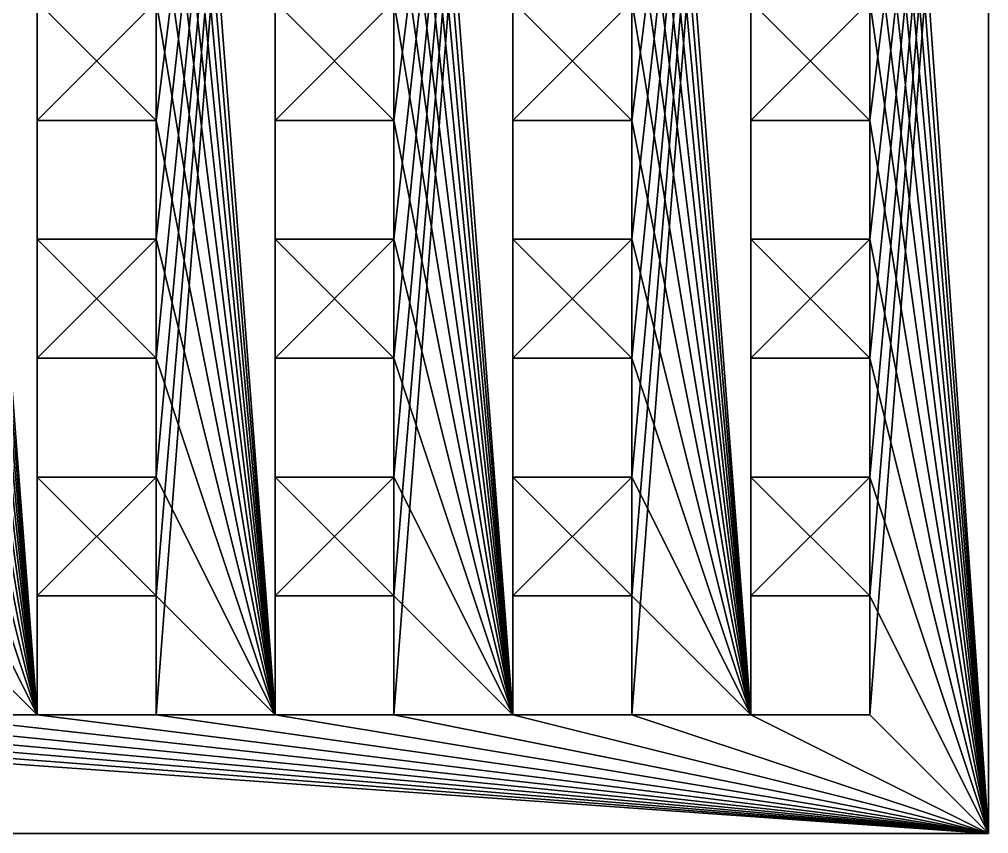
# Model space of a CAD drawing. Extents: x 0.3 to 11.6, y 0.3 to 3.6.
# Drawn here: x 10.001 to 11.631, y 0.621 to 1.991 of the extents above; entities that cross this region are included whole.
import ezdxf

# ---------------------------------------------------------------- set-up
doc = ezdxf.new("R2010")
doc.units = 0
doc.header["$MEASUREMENT"] = 0
doc.layers.get('0').update_dxf_attribs({"color": 13, "linetype": 'CONTINUOUS'})

# ---------------------------------------------------------------- blocks, each defined once
blk = doc.blocks.new('AFAFAW')
at = {"color": 19}
for p, q in [((3, 0, 0.05), (3, 3, 0.05)), ((3, 0), (3, 2.8)), ((1.4, 1.2), (1.6, 1.2)), ((1.4, 1.2, 0.05), (1.6, 1.2, 0.05)), ((1.4, 1.2), (1.4, 1.2, 0.05)), ((1.4, 1.2), (1.4, 1)), ((1.4, 1.2, 0.05), (1.4, 1, 0.05)), ((1.6, 1.2), (1.6, 1.2, 0.05)), ((1.6, 1.2), (1.6, 1)), ((1.6, 1.2, 0.05), (1.6, 1, 0.05)), ((1.8, 1.2), (1.8, 1.2, 0.05)), ((1.8, 1.2), (2, 1.2)), ((1.8, 1.2, 0.05), (2, 1.2, 0.05)), ((1.8, 1.2), (1.8, 1)), ((1.8, 1.2, 0.05), (1.8, 1, 0.05)), ((2, 1.2), (2, 1.2, 0.05)), ((2, 1.2), (2, 1)), ((2, 1.2, 0.05), (2, 1, 0.05)), ((2.2, 1.2), (2.4, 1.2)), ((2.2, 1.2, 0.05), (2.4, 1.2, 0.05)), ((2.2, 1.2), (2.2, 1.2, 0.05)), ((2.2, 1.2), (2.2, 1)), ((2.2, 1.2, 0.05), (2.2, 1, 0.05)), ((2.4, 1.2), (2.4, 1.2, 0.05)), ((2.4, 1.2), (2.4, 1)), ((2.4, 1.2, 0.05), (2.4, 1, 0.05)), ((2.6, 1.2), (2.6, 1)), ((2.6, 1.2), (2.6, 1.2, 0.05)), ((2.6, 1.2, 0.05), (2.6, 1, 0.05)), ((2.6, 1.2), (2.8, 1.2)), ((2.6, 1.2, 0.05), (2.8, 1.2, 0.05)), ((2.8, 1.2), (2.8, 1)), ((2.8, 1.2, 0.05), (2.8, 1, 0.05)), ((2.8, 1.2), (2.8, 1.2, 0.05)), ((1.4, 1), (1.6, 1)), ((1.4, 1), (1.4, 1, 0.05)), ((1.4, 1, 0.05), (1.6, 1, 0.05)), ((1.6, 1), (1.6, 1, 0.05)), ((1.8, 1), (1.8, 1, 0.05)), ((1.8, 1), (2, 1)), ((1.8, 1, 0.05), (2, 1, 0.05)), ((2, 1), (2, 1, 0.05)), ((2.2, 1), (2.4, 1)), ((2.2, 1), (2.2, 1, 0.05)), ((2.2, 1, 0.05), (2.4, 1, 0.05)), ((2.4, 1), (2.4, 1, 0.05)), ((2.6, 1), (2.8, 1)), ((2.6, 1), (2.6, 1, 0.05)), ((2.6, 1, 0.05), (2.8, 1, 0.05)), ((2.8, 1), (2.8, 1, 0.05)), ((1.4, 0.8), (1.6, 0.8)), ((1.4, 0.8, 0.05), (1.6, 0.8, 0.05)), ((1.4, 0.8), (1.4, 0.8, 0.05)), ((1.4, 0.8), (1.4, 0.6)), ((1.4, 0.8, 0.05), (1.4, 0.6, 0.05)), ((1.6, 0.8), (1.6, 0.6)), ((1.6, 0.8, 0.05), (1.6, 0.6, 0.05)), ((1.6, 0.8), (1.6, 0.8, 0.05)), ((1.8, 0.8), (1.8, 0.8, 0.05)), ((1.8, 0.8), (2, 0.8)), ((1.8, 0.8, 0.05), (2, 0.8, 0.05)), ((1.8, 0.8), (1.8, 0.6)), ((1.8, 0.8, 0.05), (1.8, 0.6, 0.05)), ((2, 0.8), (2, 0.8, 0.05)), ((2, 0.8), (2, 0.6)), ((2, 0.8, 0.05), (2, 0.6, 0.05)), ((2.2, 0.8), (2.2, 0.8, 0.05)), ((2.2, 0.8), (2.4, 0.8)), ((2.2, 0.8, 0.05), (2.4, 0.8, 0.05)), ((2.2, 0.8), (2.2, 0.6)), ((2.2, 0.8, 0.05), (2.2, 0.6, 0.05)), ((2.4, 0.8), (2.4, 0.8, 0.05)), ((2.4, 0.8), (2.4, 0.6)), ((2.4, 0.8, 0.05), (2.4, 0.6, 0.05)), ((2.6, 0.8), (2.6, 0.8, 0.05)), ((2.6, 0.8), (2.6, 0.6)), ((2.6, 0.8, 0.05), (2.6, 0.6, 0.05)), ((2.6, 0.8), (2.8, 0.8)), ((2.6, 0.8, 0.05), (2.8, 0.8, 0.05)), ((2.8, 0.8), (2.8, 0.8, 0.05)), ((2.8, 0.8), (2.8, 0.6)), ((2.8, 0.8, 0.05), (2.8, 0.6, 0.05)), ((1.4, 0.6), (1.6, 0.6)), ((1.4, 0.6), (1.4, 0.6, 0.05)), ((1.4, 0.6, 0.05), (1.6, 0.6, 0.05)), ((1.6, 0.6), (1.6, 0.6, 0.05)), ((1.8, 0.6), (1.8, 0.6, 0.05)), ((1.8, 0.6), (2, 0.6)), ((1.8, 0.6, 0.05), (2, 0.6, 0.05)), ((2, 0.6), (2, 0.6, 0.05)), ((2.2, 0.6), (2.2, 0.6, 0.05)), ((2.2, 0.6), (2.4, 0.6)), ((2.2, 0.6, 0.05), (2.4, 0.6, 0.05)), ((2.4, 0.6), (2.4, 0.6, 0.05)), ((2.6, 0.6), (2.6, 0.6, 0.05)), ((2.6, 0.6), (2.8, 0.6)), ((2.6, 0.6, 0.05), (2.8, 0.6, 0.05)), ((2.8, 0.6), (2.8, 0.6, 0.05)), ((1.4, 0.4), (1.6, 0.4)), ((1.4, 0.4, 0.05), (1.6, 0.4, 0.05)), ((1.4, 0.4), (1.4, 0.4, 0.05)), ((1.4, 0.4), (1.4, 0.2)), ((1.4, 0.4, 0.05), (1.4, 0.2, 0.05)), ((1.6, 0.4), (1.6, 0.2)), ((1.6, 0.4, 0.05), (1.6, 0.2, 0.05)), ((1.6, 0.4), (1.6, 0.4, 0.05)), ((1.8, 0.4), (2, 0.4)), ((1.8, 0.4, 0.05), (2, 0.4, 0.05)), ((1.8, 0.4), (1.8, 0.4, 0.05)), ((1.8, 0.4), (1.8, 0.2)), ((1.8, 0.4, 0.05), (1.8, 0.2, 0.05)), ((2, 0.4), (2, 0.4, 0.05)), ((2, 0.4), (2, 0.2)), ((2, 0.4, 0.05), (2, 0.2, 0.05)), ((2.2, 0.4), (2.2, 0.2)), ((2.2, 0.4), (2.2, 0.4, 0.05)), ((2.2, 0.4, 0.05), (2.2, 0.2, 0.05)), ((2.2, 0.4), (2.4, 0.4)), ((2.2, 0.4, 0.05), (2.4, 0.4, 0.05)), ((2.4, 0.4), (2.4, 0.4, 0.05)), ((2.4, 0.4), (2.4, 0.2)), ((2.4, 0.4, 0.05), (2.4, 0.2, 0.05)), ((2.6, 0.4), (2.8, 0.4)), ((2.6, 0.4, 0.05), (2.8, 0.4, 0.05)), ((2.6, 0.4), (2.6, 0.4, 0.05)), ((2.6, 0.4), (2.6, 0.2)), ((2.6, 0.4, 0.05), (2.6, 0.2, 0.05)), ((2.8, 0.4), (2.8, 0.2)), ((2.8, 0.4, 0.05), (2.8, 0.2, 0.05)), ((2.8, 0.4), (2.8, 0.4, 0.05)), ((1.4, 0.2), (1.6, 0.2)), ((1.4, 0.2), (1.4, 0.2, 0.05)), ((1.4, 0.2, 0.05), (1.6, 0.2, 0.05)), ((1.6, 0.2), (1.6, 0.2, 0.05)), ((1.8, 0.2), (1.8, 0.2, 0.05)), ((1.8, 0.2), (2, 0.2)), ((1.8, 0.2, 0.05), (2, 0.2, 0.05)), ((2, 0.2), (2, 0.2, 0.05)), ((2.2, 0.2), (2.2, 0.2, 0.05)), ((2.2, 0.2), (2.4, 0.2)), ((2.2, 0.2, 0.05), (2.4, 0.2, 0.05)), ((2.4, 0.2), (2.4, 0.2, 0.05)), ((2.6, 0.2), (2.8, 0.2)), ((2.6, 0.2), (2.6, 0.2, 0.05)), ((2.6, 0.2, 0.05), (2.8, 0.2, 0.05)), ((2.8, 0.2), (2.8, 0.2, 0.05)), ((0, 0, 0.05), (3, 0, 0.05)), ((3, 0), (0, 0)), ((3, 0), (3, 0, 0.05))]:
    blk.add_line(p, q, dxfattribs=at)
mesh = blk.add_polyface(dxfattribs=at)
corners = [(1.2, 2.2, 0.05), (1.4, 0.2, 0.05), (1.2, 2.4, 0.05), (1.2, 2.6, 0.05), (1.2, 2.8, 0.05), (0, 3, 0.05), (0.2, 2.8, 0.05), (3, 3, 0.05), (0.4, 2.8, 0.05), (0.6, 2.8, 0.05), (0.8, 2.8, 0.05), (1, 2.8, 0.05), (1, 1, 0.05), (1, 1.2, 0.05), (1, 1.4, 0.05), (1, 1.6, 0.05), (1, 1.8, 0.05), (1, 2, 0.05), (1, 2.2, 0.05), (1, 2.4, 0.05), (1, 2.6, 0.05), (1.4, 2.8, 0.05), (1.4, 0.8, 0.05), (1.4, 1, 0.05), (1.4, 1.2, 0.05), (1.4, 1.4, 0.05), (1.4, 1.6, 0.05), (1.4, 1.8, 0.05), (1.4, 2, 0.05), (1.4, 2.2, 0.05), (1.4, 2.4, 0.05), (1.4, 2.6, 0.05), (1.6, 2.4, 0.05), (1.6, 2.6, 0.05), (1.6, 2, 0.05), (1.6, 2.2, 0.05), (1.6, 1.6, 0.05), (1.6, 1.8, 0.05), (1.2, 2, 0.05), (1.2, 1.6, 0.05), (1.2, 1.8, 0.05)]
mesh.append_faces([[corners[k] for k in face] for face in [(0, 1, 2), (3, 1, 4), (5, 6, 7), (11, 19, 20), (21, 30, 31), (32, 31, 30), (31, 32, 33), (34, 29, 28), (29, 34, 35), (36, 27, 26), (27, 36, 37), (2, 20, 19), (20, 2, 3), (38, 18, 17), (18, 38, 0), (39, 16, 15), (16, 39, 40)]], dxfattribs={"vtx0": -1, "vtx1": -1, "color": 19})
mesh.append_faces([[corners[k] for k in face] for face in [(2, 1, 3), (7, 8, 9), (11, 13, 14), (11, 15, 16), (11, 17, 18), (21, 4, 1), (21, 22, 23), (21, 24, 25), (21, 26, 27), (21, 28, 29)]], dxfattribs={"vtx0": -1, "vtx1": -1, "vtx2": -1, "color": 19})
mesh.append_faces([[corners[k] for k in face] for face in [(7, 6, 8), (7, 9, 10), (11, 12, 13), (11, 14, 15), (11, 16, 17), (11, 18, 19), (21, 23, 24), (21, 25, 26), (21, 27, 28), (21, 29, 30)]], dxfattribs={"vtx0": -1, "vtx2": -1, "color": 19})
mesh = blk.add_polyface(dxfattribs=at)
corners = [(1, 0.2), (1, 2.8), (1, 2.6), (1, 2.4), (1, 2.2), (1, 2), (1.4, 0.2), (1.4, 2.8), (1.4, 2.6), (1.4, 2.4), (1.4, 2.2), (1.4, 2), (0.2, 2.8), (0, 3), (3, 3), (0.4, 2.8), (0.6, 2.8), (0.8, 2.8), (0.8, 1.4), (0.8, 1.2), (0.8, 1), (0.8, 0.8), (1.2, 2.8), (1.2, 2.6), (1.2, 2.4), (1.2, 2.2), (1.2, 2), (1.2, 1.8), (1.2, 1.6), (1.2, 1.4), (1.2, 1.2), (1.2, 1), (1.2, 0.8), (1.6, 1.8), (1.4, 1.6), (1.4, 1.8), (1.6, 1.6), (1.6, 2.2), (1.6, 2), (1.6, 2.6), (1.6, 2.4), (1, 1.6), (1, 1.8)]
mesh.append_faces([[corners[k] for k in face] for face in [(12, 14, 15), (16, 14, 17), (19, 1, 20), (22, 7, 23), (24, 7, 25), (26, 7, 27), (28, 7, 29), (30, 7, 31), (33, 34, 35), (34, 33, 36), (37, 11, 10), (11, 37, 38), (39, 9, 8), (9, 39, 40), (27, 41, 42), (41, 27, 28), (25, 5, 4), (5, 25, 26), (23, 3, 2), (3, 23, 24)]], dxfattribs={"vtx0": -1, "vtx1": -1, "color": 19})
mesh.append_faces([[corners[k] for k in face] for face in [(0, 2, 3), (0, 4, 5), (6, 8, 9), (6, 10, 11), (15, 14, 16), (18, 1, 19), (20, 1, 21), (23, 7, 24), (25, 7, 26), (27, 7, 28), (29, 7, 30), (31, 7, 32)]], dxfattribs={"vtx0": -1, "vtx1": -1, "vtx2": -1, "color": 19})
mesh.append_faces([[corners[k] for k in face] for face in [(0, 1, 2), (0, 3, 4), (6, 7, 8), (6, 9, 10), (12, 13, 14)]], dxfattribs={"vtx0": -1, "vtx2": -1, "color": 19})
mesh = blk.add_polyface(dxfattribs=at)
corners = [(1.8, 2.8), (1.6, 2.6), (1.6, 2.8), (1.6, 2.4), (1.6, 2.2), (1.6, 2), (1.6, 1.8), (1.6, 1.6), (1.6, 1.4), (1.6, 1.2), (1.6, 1), (1.8, 0.2), (1.8, 2.6), (1.8, 2.4), (1.8, 2.2), (2.2, 0.2), (2.2, 2.8), (2.2, 2.6), (2.2, 2.4), (2.2, 2.2), (0.8, 2.8), (3, 3), (1, 2.8), (1.2, 2.8), (1.4, 2.8), (2, 2.8), (2, 2.6), (2, 2.4), (2, 2.2), (2, 2), (2, 1.8), (2, 1.6), (2, 1.4), (2, 1.2), (2, 1), (2, 0.8), (1.8, 1.6), (1.8, 1.8), (1.8, 2)]
mesh.append_faces([[corners[k] for k in face] for face in [(3, 0, 4), (5, 0, 6), (7, 0, 8), (9, 0, 10), (22, 21, 23), (24, 21, 2), (0, 21, 25), (25, 16, 26), (27, 16, 28), (29, 16, 30), (31, 16, 32), (33, 16, 34), (30, 36, 37), (36, 30, 31), (28, 38, 14), (38, 28, 29), (26, 13, 12), (13, 26, 27)]], dxfattribs={"vtx0": -1, "vtx1": -1, "color": 19})
mesh.append_faces([[corners[k] for k in face] for face in [(1, 0, 3), (4, 0, 5), (6, 0, 7), (8, 0, 9), (11, 12, 13), (15, 17, 18), (20, 21, 22), (23, 21, 24), (2, 21, 0), (26, 16, 27), (28, 16, 29), (30, 16, 31), (32, 16, 33), (34, 16, 35)]], dxfattribs={"vtx0": -1, "vtx1": -1, "vtx2": -1, "color": 19})
mesh.append_faces([[corners[k] for k in face] for face in [(0, 1, 2), (11, 0, 12), (11, 13, 14), (15, 16, 17), (15, 18, 19)]], dxfattribs={"vtx0": -1, "vtx2": -1, "color": 19})
mesh = blk.add_polyface(dxfattribs=at)
corners = [(1.6, 2, 0.05), (1.8, 0.2, 0.05), (1.6, 2.2, 0.05), (1.6, 2.4, 0.05), (1.6, 2.6, 0.05), (1.6, 2.8, 0.05), (2, 2, 0.05), (2.2, 0.2, 0.05), (2, 2.2, 0.05), (2, 2.4, 0.05), (2, 2.6, 0.05), (2, 2.8, 0.05), (2.4, 2, 0.05), (2.6, 0.2, 0.05), (2.4, 2.2, 0.05), (2.4, 2.4, 0.05), (2.4, 2.6, 0.05), (2.4, 2.8, 0.05), (2.8, 2.2, 0.05), (3, 0, 0.05), (2.8, 2.4, 0.05), (2.8, 2.6, 0.05), (2.8, 2.8, 0.05), (3, 3, 0.05), (1.8, 2.8, 0.05), (1.8, 0.8, 0.05), (1.8, 1, 0.05), (1.8, 1.2, 0.05), (1.8, 1.4, 0.05), (1.8, 1.6, 0.05), (2.2, 2.8, 0.05), (2.2, 0.8, 0.05), (2.2, 1, 0.05), (2.2, 1.2, 0.05), (2.2, 1.4, 0.05), (2.2, 1.6, 0.05), (2.6, 2.8, 0.05), (2.6, 0.8, 0.05), (2.6, 1, 0.05), (2.6, 1.2, 0.05), (2.6, 1.4, 0.05), (2.6, 1.6, 0.05), (2.8, 1.6, 0.05), (2.6, 1.8, 0.05), (2.8, 1.8, 0.05), (2.4, 1.6, 0.05), (2.2, 1.8, 0.05), (2.4, 1.8, 0.05), (2, 1.6, 0.05), (1.8, 1.8, 0.05), (2, 1.8, 0.05)]
mesh.append_faces([[corners[k] for k in face] for face in [(2, 1, 3), (4, 1, 5), (8, 7, 9), (10, 7, 11), (14, 13, 15), (16, 13, 17), (18, 19, 20), (21, 19, 22), (42, 43, 41), (43, 42, 44), (45, 46, 35), (46, 45, 47), (48, 49, 29), (49, 48, 50)]], dxfattribs={"vtx0": -1, "vtx1": -1, "color": 19})
mesh.append_faces([[corners[k] for k in face] for face in [(0, 1, 2), (3, 1, 4), (6, 7, 8), (9, 7, 10), (12, 13, 14), (15, 13, 16), (20, 19, 21), (24, 5, 1), (24, 25, 26), (24, 27, 28), (30, 11, 7), (30, 31, 32), (30, 33, 34), (36, 17, 13), (36, 37, 38), (36, 39, 40)]], dxfattribs={"vtx0": -1, "vtx1": -1, "vtx2": -1, "color": 19})
mesh.append_faces([[corners[k] for k in face] for face in [(22, 19, 23), (24, 26, 27), (24, 28, 29), (30, 32, 33), (30, 34, 35), (36, 38, 39), (36, 40, 41)]], dxfattribs={"vtx0": -1, "vtx2": -1, "color": 19})
mesh = blk.add_polyface(dxfattribs=at)
corners = [(2.6, 2.8), (2.4, 2.6), (2.4, 2.8), (2.4, 2.4), (2.4, 2.2), (2.4, 2), (2.4, 1.8), (2.4, 1.6), (2.4, 1.4), (2.4, 1.2), (2.4, 1), (3, 2.8), (2.8, 2.6), (2.8, 2.8), (2.8, 2.4), (2.8, 2.2), (2.8, 2), (2.8, 1.8), (2.8, 1.6), (2.8, 1.4), (2.8, 1.2), (2.8, 1), (2.6, 0.2), (2.6, 2.6), (2.6, 2.4), (2.6, 2.2), (2, 2.8), (3, 3), (2.2, 2.8), (2.6, 1.6), (2.6, 1.8), (2.6, 2), (2.2, 1.6), (2.2, 1.8), (2.2, 2), (2.2, 2.2), (2.2, 2.4), (2.2, 2.6)]
mesh.append_faces([[corners[k] for k in face] for face in [(3, 0, 4), (5, 0, 6), (7, 0, 8), (9, 0, 10), (14, 11, 15), (16, 11, 17), (18, 11, 19), (20, 11, 21), (28, 27, 2), (0, 27, 13), (17, 29, 30), (29, 17, 18), (15, 31, 25), (31, 15, 16), (12, 24, 23), (24, 12, 14), (6, 32, 33), (32, 6, 7), (4, 34, 35), (34, 4, 5), (1, 36, 37), (36, 1, 3)]], dxfattribs={"vtx0": -1, "vtx1": -1, "color": 19})
mesh.append_faces([[corners[k] for k in face] for face in [(1, 0, 3), (4, 0, 5), (6, 0, 7), (8, 0, 9), (12, 11, 14), (15, 11, 16), (17, 11, 18), (19, 11, 20), (22, 23, 24), (26, 27, 28), (2, 27, 0)]], dxfattribs={"vtx0": -1, "vtx1": -1, "vtx2": -1, "color": 19})
mesh.append_faces([[corners[k] for k in face] for face in [(0, 1, 2), (11, 12, 13), (22, 0, 23), (22, 24, 25), (13, 27, 11)]], dxfattribs={"vtx0": -1, "vtx2": -1, "color": 19})
mesh = blk.add_polyface(dxfattribs=at)
corners = [(3, 2.8), (3, 0, 0.05), (3, 0), (3, 3, 0.05), (3, 3)]
mesh.append_faces([[corners[k] for k in face] for face in [(0, 1, 2), (3, 0, 4)]], dxfattribs={"vtx0": -1, "color": 19})
mesh.append_faces([[corners[k] for k in face] for face in [(1, 0, 3)]], dxfattribs={"vtx0": -1, "vtx1": -1, "color": 19})
mesh = blk.add_polyface(dxfattribs=at)
corners = [(0.2, 0.2, 0.05), (0, 0, 0.05), (3, 0, 0.05), (0.4, 0.2, 0.05), (0.6, 0.2, 0.05), (0.8, 0.2, 0.05), (0.8, 1.4, 0.05), (1, 0.2, 0.05), (0.8, 1.6, 0.05), (0.8, 1.8, 0.05), (0.8, 2, 0.05), (0.8, 2.2, 0.05), (1.2, 0.2, 0.05), (1.4, 0.2, 0.05), (1.2, 0.4, 0.05), (1.2, 0.6, 0.05), (1.2, 0.8, 0.05), (1.2, 1, 0.05), (1.2, 1.2, 0.05), (1.2, 1.4, 0.05), (1.2, 1.6, 0.05), (1.2, 1.8, 0.05), (1.2, 2, 0.05), (1.2, 2.2, 0.05), (1, 2.8, 0.05), (1, 0.4, 0.05), (1, 0.6, 0.05), (1, 0.8, 0.05), (1, 1, 0.05), (1.4, 2.8, 0.05), (1.4, 0.4, 0.05), (1.4, 0.6, 0.05), (1.4, 0.8, 0.05), (1.6, 1.2, 0.05), (1.4, 1.4, 0.05), (1.4, 1.2, 0.05), (1.6, 1.4, 0.05), (1.6, 0.8, 0.05), (1.4, 1, 0.05), (1.6, 1, 0.05), (1.6, 0.4, 0.05), (1.6, 0.6, 0.05), (1, 1.4, 0.05), (1, 1.2, 0.05)]
mesh.append_faces([[corners[k] for k in face] for face in [(0, 2, 3), (4, 2, 5), (6, 7, 8), (9, 7, 10), (12, 13, 14), (15, 13, 16), (17, 13, 18), (19, 13, 20), (21, 13, 22), (33, 34, 35), (34, 33, 36), (37, 38, 32), (38, 37, 39), (40, 31, 30), (31, 40, 41), (18, 42, 43), (42, 18, 19), (16, 28, 27), (28, 16, 17), (14, 26, 25), (26, 14, 15)]], dxfattribs={"vtx0": -1, "vtx1": -1, "color": 19})
mesh.append_faces([[corners[k] for k in face] for face in [(3, 2, 4), (8, 7, 9), (10, 7, 11), (14, 13, 15), (16, 13, 17), (18, 13, 19), (20, 13, 21), (22, 13, 23), (24, 25, 26), (24, 27, 28), (29, 30, 31)]], dxfattribs={"vtx0": -1, "vtx1": -1, "vtx2": -1, "color": 19})
mesh.append_faces([[corners[k] for k in face] for face in [(0, 1, 2), (24, 7, 25), (24, 26, 27), (29, 13, 30), (29, 31, 32)]], dxfattribs={"vtx0": -1, "vtx2": -1, "color": 19})
mesh = blk.add_polyface(dxfattribs=at)
corners = [(0, 0), (0.2, 0.2), (3, 0), (0.4, 0.2), (0.6, 0.2), (0.8, 0.2), (1, 0.2), (1, 2.8), (1, 2), (1, 1.8), (1, 1.6), (1, 1.4), (1, 1.2), (1, 1), (1, 0.8), (1, 0.6), (1, 0.4), (1.4, 0.2), (1.2, 0.2), (1.4, 2.8), (1.4, 2), (1.4, 1.8), (1.4, 1.6), (1.4, 1.4), (1.4, 1.2), (1.4, 1), (1.4, 0.8), (1.4, 0.6), (1.4, 0.4), (1.2, 0.8), (1.2, 0.6), (1.2, 0.4), (1.6, 0.6), (1.6, 0.4), (1.6, 1), (1.6, 0.8), (1.6, 1.4), (1.6, 1.2), (1.2, 1), (1.2, 1.4), (1.2, 1.2)]
mesh.append_faces([[corners[k] for k in face] for face in [(0, 1, 2), (6, 15, 16), (17, 27, 28), (29, 19, 30), (31, 19, 18), (32, 28, 27), (28, 32, 33), (34, 26, 25), (26, 34, 35), (36, 24, 23), (24, 36, 37), (30, 16, 15), (16, 30, 31), (38, 14, 13), (14, 38, 29), (39, 12, 11), (12, 39, 40)]], dxfattribs={"vtx0": -1, "vtx1": -1, "color": 19})
mesh.append_faces([[corners[k] for k in face] for face in [(2, 3, 4), (6, 5, 7), (6, 9, 10), (6, 11, 12), (6, 13, 14), (17, 18, 19), (17, 21, 22), (17, 23, 24), (17, 25, 26), (30, 19, 31)]], dxfattribs={"vtx0": -1, "vtx1": -1, "vtx2": -1, "color": 19})
mesh.append_faces([[corners[k] for k in face] for face in [(2, 1, 3), (2, 4, 5), (6, 8, 9), (6, 10, 11), (6, 12, 13), (6, 14, 15), (17, 20, 21), (17, 22, 23), (17, 24, 25), (17, 26, 27)]], dxfattribs={"vtx0": -1, "vtx2": -1, "color": 19})
mesh = blk.add_polyface(dxfattribs=at)
corners = [(0.8, 0.2, 0.05), (3, 0, 0.05), (1, 0.2, 0.05), (1.2, 0.2, 0.05), (1.4, 0.2, 0.05), (1.6, 0.2, 0.05), (1.8, 0.2, 0.05), (1.6, 0.4, 0.05), (1.6, 0.6, 0.05), (1.6, 0.8, 0.05), (1.6, 1, 0.05), (1.6, 1.2, 0.05), (1.6, 1.4, 0.05), (1.6, 1.6, 0.05), (1.6, 1.8, 0.05), (1.6, 2, 0.05), (2, 0.2, 0.05), (2.2, 0.2, 0.05), (2, 0.4, 0.05), (2, 0.6, 0.05), (2, 0.8, 0.05), (2, 1, 0.05), (2, 1.2, 0.05), (2, 1.4, 0.05), (2, 1.6, 0.05), (2, 1.8, 0.05), (2, 2, 0.05), (1.8, 2.8, 0.05), (1.8, 0.4, 0.05), (1.8, 0.6, 0.05), (1.8, 0.8, 0.05), (2.2, 2.8, 0.05), (2.2, 0.4, 0.05), (2.2, 0.6, 0.05), (2.2, 0.8, 0.05), (2.4, 1.2, 0.05), (2.2, 1.4, 0.05), (2.2, 1.2, 0.05), (1.8, 1.4, 0.05), (1.8, 1.2, 0.05), (1.8, 1, 0.05)]
mesh.append_faces([[corners[k] for k in face] for face in [(2, 1, 3), (4, 1, 5), (5, 6, 7), (8, 6, 9), (10, 6, 11), (12, 6, 13), (14, 6, 15), (6, 1, 16), (16, 17, 18), (19, 17, 20), (21, 17, 22), (23, 17, 24), (25, 17, 26), (35, 36, 37), (22, 38, 39), (38, 22, 23), (20, 40, 30), (40, 20, 21), (18, 29, 28), (29, 18, 19)]], dxfattribs={"vtx0": -1, "vtx1": -1, "color": 19})
mesh.append_faces([[corners[k] for k in face] for face in [(0, 1, 2), (3, 1, 4), (5, 1, 6), (7, 6, 8), (9, 6, 10), (11, 6, 12), (13, 6, 14), (18, 17, 19), (20, 17, 21), (22, 17, 23), (24, 17, 25), (27, 28, 29), (31, 32, 33)]], dxfattribs={"vtx0": -1, "vtx1": -1, "vtx2": -1, "color": 19})
mesh.append_faces([[corners[k] for k in face] for face in [(27, 6, 28), (27, 29, 30), (31, 17, 32), (31, 33, 34)]], dxfattribs={"vtx0": -1, "vtx2": -1, "color": 19})
mesh = blk.add_polyface(dxfattribs=at)
corners = [(1.6, 1), (1.8, 2.8), (1.6, 0.8), (1.6, 0.6), (1.6, 0.4), (1.6, 0.2), (2.4, 1), (2.6, 2.8), (2.4, 0.8), (2.4, 0.6), (2.4, 0.4), (2.4, 0.2), (2.8, 1), (3, 2.8), (2.8, 0.8), (2.8, 0.6), (2.8, 0.4), (2.8, 0.2), (1.8, 0.2), (1.8, 2.2), (1.8, 2), (1.8, 1.8), (1.8, 1.6), (1.8, 1.4), (2.2, 0.2), (2, 0.2), (2.2, 2.8), (2.2, 2.2), (2.2, 2), (2.2, 1.8), (2.2, 1.6), (2.2, 1.4), (2.6, 0.2), (2.6, 2.2), (2.6, 2), (2.6, 1.8), (2.6, 1.6), (2.6, 1.4), (3, 0), (2, 0.8), (2, 0.6), (2, 0.4), (2.8, 1.4), (2.6, 1.2), (2.8, 1.2), (2.4, 1.4), (2.2, 1.2), (2.4, 1.2), (2, 1.4), (1.8, 1.2), (2, 1.2)]
mesh.append_faces([[corners[k] for k in face] for face in [(2, 1, 3), (4, 1, 5), (8, 7, 9), (10, 7, 11), (14, 13, 15), (16, 13, 17), (38, 17, 13), (39, 26, 40), (41, 26, 25), (42, 43, 37), (43, 42, 44), (45, 46, 31), (46, 45, 47), (48, 49, 23), (49, 48, 50)]], dxfattribs={"vtx0": -1, "vtx1": -1, "color": 19})
mesh.append_faces([[corners[k] for k in face] for face in [(0, 1, 2), (3, 1, 4), (6, 7, 8), (9, 7, 10), (12, 13, 14), (15, 13, 16), (18, 5, 1), (18, 19, 20), (18, 21, 22), (24, 25, 26), (24, 27, 28), (24, 29, 30), (32, 11, 7), (32, 33, 34), (32, 35, 36), (40, 26, 41)]], dxfattribs={"vtx0": -1, "vtx1": -1, "vtx2": -1, "color": 19})
mesh.append_faces([[corners[k] for k in face] for face in [(18, 20, 21), (18, 22, 23), (24, 28, 29), (24, 30, 31), (32, 34, 35), (32, 36, 37)]], dxfattribs={"vtx0": -1, "vtx2": -1, "color": 19})
mesh = blk.add_polyface(dxfattribs=at)
corners = [(2, 0.2, 0.05), (3, 0, 0.05), (2.2, 0.2, 0.05), (2.4, 0.2, 0.05), (2.6, 0.2, 0.05), (2.4, 0.4, 0.05), (2.4, 0.6, 0.05), (2.4, 0.8, 0.05), (2.4, 1, 0.05), (2.4, 1.2, 0.05), (2.4, 1.4, 0.05), (2.4, 1.6, 0.05), (2.4, 1.8, 0.05), (2.4, 2, 0.05), (2.8, 0.2, 0.05), (2.8, 0.4, 0.05), (2.8, 0.6, 0.05), (2.8, 0.8, 0.05), (2.8, 1, 0.05), (2.8, 1.2, 0.05), (2.8, 1.4, 0.05), (2.8, 1.6, 0.05), (2.8, 1.8, 0.05), (2.8, 2, 0.05), (2.8, 2.2, 0.05), (2.6, 2.8, 0.05), (2.6, 0.4, 0.05), (2.6, 0.6, 0.05), (2.6, 0.8, 0.05), (2.6, 1.4, 0.05), (2.6, 1.2, 0.05), (2.6, 1, 0.05), (2.2, 1.4, 0.05), (2.2, 1, 0.05), (2.2, 0.8, 0.05), (2.2, 0.6, 0.05), (2.2, 0.4, 0.05)]
mesh.append_faces([[corners[k] for k in face] for face in [(2, 1, 3), (3, 4, 5), (6, 4, 7), (8, 4, 9), (10, 4, 11), (12, 4, 13), (4, 1, 14), (14, 1, 15), (16, 1, 17), (18, 1, 19), (20, 1, 21), (22, 1, 23), (19, 29, 30), (29, 19, 20), (17, 31, 28), (31, 17, 18), (15, 27, 26), (27, 15, 16), (32, 9, 10), (7, 33, 34), (33, 7, 8), (5, 35, 36), (35, 5, 6)]], dxfattribs={"vtx0": -1, "vtx1": -1, "color": 19})
mesh.append_faces([[corners[k] for k in face] for face in [(0, 1, 2), (3, 1, 4), (5, 4, 6), (7, 4, 8), (9, 4, 10), (11, 4, 12), (15, 1, 16), (17, 1, 18), (19, 1, 20), (21, 1, 22), (23, 1, 24), (25, 26, 27)]], dxfattribs={"vtx0": -1, "vtx1": -1, "vtx2": -1, "color": 19})
mesh.append_faces([[corners[k] for k in face] for face in [(25, 4, 26), (25, 27, 28)]], dxfattribs={"vtx0": -1, "vtx2": -1, "color": 19})
mesh = blk.add_polyface(dxfattribs=at)
corners = [(3, 0), (0.8, 0.2), (1, 0.2), (1.2, 0.2), (1.4, 0.2), (1.6, 0.2), (1.8, 0.2), (1.8, 1.4), (1.8, 1.2), (1.8, 1), (1.8, 0.8), (1.8, 0.6), (1.8, 0.4), (2, 0.2), (2.2, 0.2), (2.2, 1.4), (2.2, 1.2), (2.2, 1), (2.2, 0.8), (2.2, 0.6), (2.2, 0.4), (2.4, 0.2), (2.6, 0.2), (2.6, 1.4), (2.6, 1.2), (2.6, 1), (2.6, 0.8), (2.6, 0.6), (2.6, 0.4), (2.8, 0.2), (2.8, 0.6), (2.8, 0.4), (2.8, 1), (2.8, 0.8), (2.4, 0.6), (2.4, 0.4), (2.4, 1), (2.4, 0.8), (2, 0.6), (2, 0.4), (2, 1), (2, 0.8)]
mesh.append_faces([[corners[k] for k in face] for face in [(6, 11, 12), (14, 19, 20), (22, 27, 28), (30, 28, 27), (28, 30, 31), (32, 26, 25), (26, 32, 33), (34, 20, 19), (20, 34, 35), (36, 18, 17), (18, 36, 37), (38, 12, 11), (12, 38, 39), (40, 10, 9), (10, 40, 41)]], dxfattribs={"vtx0": -1, "vtx1": -1, "color": 19})
mesh.append_faces([[corners[k] for k in face] for face in [(0, 1, 2), (0, 3, 4), (0, 5, 6), (6, 7, 8), (6, 9, 10), (0, 13, 14), (14, 15, 16), (14, 17, 18), (0, 21, 22), (22, 23, 24), (22, 25, 26)]], dxfattribs={"vtx0": -1, "vtx1": -1, "vtx2": -1, "color": 19})
mesh.append_faces([[corners[k] for k in face] for face in [(0, 2, 3), (0, 4, 5), (6, 8, 9), (6, 10, 11), (0, 6, 13), (14, 16, 17), (14, 18, 19), (0, 14, 21), (22, 24, 25), (22, 26, 27), (0, 22, 29)]], dxfattribs={"vtx0": -1, "vtx2": -1, "color": 19})
mesh = blk.add_polyface(dxfattribs=at)
corners = [(1.6, 1.2, 0.05), (1.4, 1.2), (1.6, 1.2), (1.4, 1.2, 0.05)]
mesh.append_faces([[corners[k] for k in face] for face in [(0, 1, 2), (1, 0, 3)]], dxfattribs={"vtx0": -1, "color": 19})
mesh = blk.add_polyface(dxfattribs=at)
corners = [(1.4, 1.2), (1.4, 1, 0.05), (1.4, 1), (1.4, 1.2, 0.05)]
mesh.append_faces([[corners[k] for k in face] for face in [(0, 1, 2), (1, 0, 3)]], dxfattribs={"vtx0": -1, "color": 19})
mesh = blk.add_polyface(dxfattribs=at)
corners = [(1.6, 1.2, 0.05), (1.6, 1), (1.6, 1, 0.05), (1.6, 1.2)]
mesh.append_faces([[corners[k] for k in face] for face in [(0, 1, 2), (1, 0, 3)]], dxfattribs={"vtx0": -1, "color": 19})
mesh = blk.add_polyface(dxfattribs=at)
corners = [(2, 1.2, 0.05), (1.8, 1.2), (2, 1.2), (1.8, 1.2, 0.05)]
mesh.append_faces([[corners[k] for k in face] for face in [(0, 1, 2), (1, 0, 3)]], dxfattribs={"vtx0": -1, "color": 19})
mesh = blk.add_polyface(dxfattribs=at)
corners = [(1.8, 1.2), (1.8, 1, 0.05), (1.8, 1), (1.8, 1.2, 0.05)]
mesh.append_faces([[corners[k] for k in face] for face in [(0, 1, 2), (1, 0, 3)]], dxfattribs={"vtx0": -1, "color": 19})
mesh = blk.add_polyface(dxfattribs=at)
corners = [(2, 1.2, 0.05), (2, 1), (2, 1, 0.05), (2, 1.2)]
mesh.append_faces([[corners[k] for k in face] for face in [(0, 1, 2), (1, 0, 3)]], dxfattribs={"vtx0": -1, "color": 19})
mesh = blk.add_polyface(dxfattribs=at)
corners = [(2.4, 1.2, 0.05), (2.2, 1.2), (2.4, 1.2), (2.2, 1.2, 0.05)]
mesh.append_faces([[corners[k] for k in face] for face in [(0, 1, 2), (1, 0, 3)]], dxfattribs={"vtx0": -1, "color": 19})
mesh = blk.add_polyface(dxfattribs=at)
corners = [(2.2, 1.2), (2.2, 1, 0.05), (2.2, 1), (2.2, 1.2, 0.05)]
mesh.append_faces([[corners[k] for k in face] for face in [(0, 1, 2), (1, 0, 3)]], dxfattribs={"vtx0": -1, "color": 19})
mesh = blk.add_polyface(dxfattribs=at)
corners = [(2.4, 1.2, 0.05), (2.4, 1), (2.4, 1, 0.05), (2.4, 1.2)]
mesh.append_faces([[corners[k] for k in face] for face in [(0, 1, 2), (1, 0, 3)]], dxfattribs={"vtx0": -1, "color": 19})
mesh = blk.add_polyface(dxfattribs=at)
corners = [(2.6, 1.2), (2.6, 1, 0.05), (2.6, 1), (2.6, 1.2, 0.05)]
mesh.append_faces([[corners[k] for k in face] for face in [(0, 1, 2), (1, 0, 3)]], dxfattribs={"vtx0": -1, "color": 19})
mesh = blk.add_polyface(dxfattribs=at)
corners = [(2.8, 1.2, 0.05), (2.6, 1.2), (2.8, 1.2), (2.6, 1.2, 0.05)]
mesh.append_faces([[corners[k] for k in face] for face in [(0, 1, 2), (1, 0, 3)]], dxfattribs={"vtx0": -1, "color": 19})
mesh = blk.add_polyface(dxfattribs=at)
corners = [(2.8, 1.2, 0.05), (2.8, 1), (2.8, 1, 0.05), (2.8, 1.2)]
mesh.append_faces([[corners[k] for k in face] for face in [(0, 1, 2), (1, 0, 3)]], dxfattribs={"vtx0": -1, "color": 19})
mesh = blk.add_polyface(dxfattribs=at)
corners = [(1.4, 1, 0.05), (1.6, 1), (1.4, 1), (1.6, 1, 0.05)]
mesh.append_faces([[corners[k] for k in face] for face in [(0, 1, 2), (1, 0, 3)]], dxfattribs={"vtx0": -1, "color": 19})
mesh = blk.add_polyface(dxfattribs=at)
corners = [(1.8, 1, 0.05), (2, 1), (1.8, 1), (2, 1, 0.05)]
mesh.append_faces([[corners[k] for k in face] for face in [(0, 1, 2), (1, 0, 3)]], dxfattribs={"vtx0": -1, "color": 19})
mesh = blk.add_polyface(dxfattribs=at)
corners = [(2.2, 1, 0.05), (2.4, 1), (2.2, 1), (2.4, 1, 0.05)]
mesh.append_faces([[corners[k] for k in face] for face in [(0, 1, 2), (1, 0, 3)]], dxfattribs={"vtx0": -1, "color": 19})
mesh = blk.add_polyface(dxfattribs=at)
corners = [(2.6, 1, 0.05), (2.8, 1), (2.6, 1), (2.8, 1, 0.05)]
mesh.append_faces([[corners[k] for k in face] for face in [(0, 1, 2), (1, 0, 3)]], dxfattribs={"vtx0": -1, "color": 19})
mesh = blk.add_polyface(dxfattribs=at)
corners = [(1.6, 0.8, 0.05), (1.4, 0.8), (1.6, 0.8), (1.4, 0.8, 0.05)]
mesh.append_faces([[corners[k] for k in face] for face in [(0, 1, 2), (1, 0, 3)]], dxfattribs={"vtx0": -1, "color": 19})
mesh = blk.add_polyface(dxfattribs=at)
corners = [(1.4, 0.8), (1.4, 0.6, 0.05), (1.4, 0.6), (1.4, 0.8, 0.05)]
mesh.append_faces([[corners[k] for k in face] for face in [(0, 1, 2), (1, 0, 3)]], dxfattribs={"vtx0": -1, "color": 19})
mesh = blk.add_polyface(dxfattribs=at)
corners = [(1.6, 0.8, 0.05), (1.6, 0.6), (1.6, 0.6, 0.05), (1.6, 0.8)]
mesh.append_faces([[corners[k] for k in face] for face in [(0, 1, 2), (1, 0, 3)]], dxfattribs={"vtx0": -1, "color": 19})
mesh = blk.add_polyface(dxfattribs=at)
corners = [(2, 0.8, 0.05), (1.8, 0.8), (2, 0.8), (1.8, 0.8, 0.05)]
mesh.append_faces([[corners[k] for k in face] for face in [(0, 1, 2), (1, 0, 3)]], dxfattribs={"vtx0": -1, "color": 19})
mesh = blk.add_polyface(dxfattribs=at)
corners = [(1.8, 0.8), (1.8, 0.6, 0.05), (1.8, 0.6), (1.8, 0.8, 0.05)]
mesh.append_faces([[corners[k] for k in face] for face in [(0, 1, 2), (1, 0, 3)]], dxfattribs={"vtx0": -1, "color": 19})
mesh = blk.add_polyface(dxfattribs=at)
corners = [(2, 0.8, 0.05), (2, 0.6), (2, 0.6, 0.05), (2, 0.8)]
mesh.append_faces([[corners[k] for k in face] for face in [(0, 1, 2), (1, 0, 3)]], dxfattribs={"vtx0": -1, "color": 19})
mesh = blk.add_polyface(dxfattribs=at)
corners = [(2.4, 0.8, 0.05), (2.2, 0.8), (2.4, 0.8), (2.2, 0.8, 0.05)]
mesh.append_faces([[corners[k] for k in face] for face in [(0, 1, 2), (1, 0, 3)]], dxfattribs={"vtx0": -1, "color": 19})
mesh = blk.add_polyface(dxfattribs=at)
corners = [(2.2, 0.8), (2.2, 0.6, 0.05), (2.2, 0.6), (2.2, 0.8, 0.05)]
mesh.append_faces([[corners[k] for k in face] for face in [(0, 1, 2), (1, 0, 3)]], dxfattribs={"vtx0": -1, "color": 19})
mesh = blk.add_polyface(dxfattribs=at)
corners = [(2.4, 0.8, 0.05), (2.4, 0.6), (2.4, 0.6, 0.05), (2.4, 0.8)]
mesh.append_faces([[corners[k] for k in face] for face in [(0, 1, 2), (1, 0, 3)]], dxfattribs={"vtx0": -1, "color": 19})
mesh = blk.add_polyface(dxfattribs=at)
corners = [(2.6, 0.8), (2.6, 0.6, 0.05), (2.6, 0.6), (2.6, 0.8, 0.05)]
mesh.append_faces([[corners[k] for k in face] for face in [(0, 1, 2), (1, 0, 3)]], dxfattribs={"vtx0": -1, "color": 19})
mesh = blk.add_polyface(dxfattribs=at)
corners = [(2.8, 0.8, 0.05), (2.6, 0.8), (2.8, 0.8), (2.6, 0.8, 0.05)]
mesh.append_faces([[corners[k] for k in face] for face in [(0, 1, 2), (1, 0, 3)]], dxfattribs={"vtx0": -1, "color": 19})
mesh = blk.add_polyface(dxfattribs=at)
corners = [(2.8, 0.8, 0.05), (2.8, 0.6), (2.8, 0.6, 0.05), (2.8, 0.8)]
mesh.append_faces([[corners[k] for k in face] for face in [(0, 1, 2), (1, 0, 3)]], dxfattribs={"vtx0": -1, "color": 19})
mesh = blk.add_polyface(dxfattribs=at)
corners = [(1.4, 0.6, 0.05), (1.6, 0.6), (1.4, 0.6), (1.6, 0.6, 0.05)]
mesh.append_faces([[corners[k] for k in face] for face in [(0, 1, 2), (1, 0, 3)]], dxfattribs={"vtx0": -1, "color": 19})
mesh = blk.add_polyface(dxfattribs=at)
corners = [(1.8, 0.6, 0.05), (2, 0.6), (1.8, 0.6), (2, 0.6, 0.05)]
mesh.append_faces([[corners[k] for k in face] for face in [(0, 1, 2), (1, 0, 3)]], dxfattribs={"vtx0": -1, "color": 19})
mesh = blk.add_polyface(dxfattribs=at)
corners = [(2.2, 0.6, 0.05), (2.4, 0.6), (2.2, 0.6), (2.4, 0.6, 0.05)]
mesh.append_faces([[corners[k] for k in face] for face in [(0, 1, 2), (1, 0, 3)]], dxfattribs={"vtx0": -1, "color": 19})
mesh = blk.add_polyface(dxfattribs=at)
corners = [(2.6, 0.6, 0.05), (2.8, 0.6), (2.6, 0.6), (2.8, 0.6, 0.05)]
mesh.append_faces([[corners[k] for k in face] for face in [(0, 1, 2), (1, 0, 3)]], dxfattribs={"vtx0": -1, "color": 19})
mesh = blk.add_polyface(dxfattribs=at)
corners = [(1.6, 0.4, 0.05), (1.4, 0.4), (1.6, 0.4), (1.4, 0.4, 0.05)]
mesh.append_faces([[corners[k] for k in face] for face in [(0, 1, 2), (1, 0, 3)]], dxfattribs={"vtx0": -1, "color": 19})
mesh = blk.add_polyface(dxfattribs=at)
corners = [(1.4, 0.4), (1.4, 0.2, 0.05), (1.4, 0.2), (1.4, 0.4, 0.05)]
mesh.append_faces([[corners[k] for k in face] for face in [(0, 1, 2), (1, 0, 3)]], dxfattribs={"vtx0": -1, "color": 19})
mesh = blk.add_polyface(dxfattribs=at)
corners = [(1.6, 0.4, 0.05), (1.6, 0.2), (1.6, 0.2, 0.05), (1.6, 0.4)]
mesh.append_faces([[corners[k] for k in face] for face in [(0, 1, 2), (1, 0, 3)]], dxfattribs={"vtx0": -1, "color": 19})
mesh = blk.add_polyface(dxfattribs=at)
corners = [(2, 0.4, 0.05), (1.8, 0.4), (2, 0.4), (1.8, 0.4, 0.05)]
mesh.append_faces([[corners[k] for k in face] for face in [(0, 1, 2), (1, 0, 3)]], dxfattribs={"vtx0": -1, "color": 19})
mesh = blk.add_polyface(dxfattribs=at)
corners = [(1.8, 0.4), (1.8, 0.2, 0.05), (1.8, 0.2), (1.8, 0.4, 0.05)]
mesh.append_faces([[corners[k] for k in face] for face in [(0, 1, 2), (1, 0, 3)]], dxfattribs={"vtx0": -1, "color": 19})
mesh = blk.add_polyface(dxfattribs=at)
corners = [(2, 0.4, 0.05), (2, 0.2), (2, 0.2, 0.05), (2, 0.4)]
mesh.append_faces([[corners[k] for k in face] for face in [(0, 1, 2), (1, 0, 3)]], dxfattribs={"vtx0": -1, "color": 19})
mesh = blk.add_polyface(dxfattribs=at)
corners = [(2.2, 0.4), (2.2, 0.2, 0.05), (2.2, 0.2), (2.2, 0.4, 0.05)]
mesh.append_faces([[corners[k] for k in face] for face in [(0, 1, 2), (1, 0, 3)]], dxfattribs={"vtx0": -1, "color": 19})
mesh = blk.add_polyface(dxfattribs=at)
corners = [(2.4, 0.4, 0.05), (2.2, 0.4), (2.4, 0.4), (2.2, 0.4, 0.05)]
mesh.append_faces([[corners[k] for k in face] for face in [(0, 1, 2), (1, 0, 3)]], dxfattribs={"vtx0": -1, "color": 19})
mesh = blk.add_polyface(dxfattribs=at)
corners = [(2.4, 0.4, 0.05), (2.4, 0.2), (2.4, 0.2, 0.05), (2.4, 0.4)]
mesh.append_faces([[corners[k] for k in face] for face in [(0, 1, 2), (1, 0, 3)]], dxfattribs={"vtx0": -1, "color": 19})
mesh = blk.add_polyface(dxfattribs=at)
corners = [(2.8, 0.4, 0.05), (2.6, 0.4), (2.8, 0.4), (2.6, 0.4, 0.05)]
mesh.append_faces([[corners[k] for k in face] for face in [(0, 1, 2), (1, 0, 3)]], dxfattribs={"vtx0": -1, "color": 19})
mesh = blk.add_polyface(dxfattribs=at)
corners = [(2.6, 0.4), (2.6, 0.2, 0.05), (2.6, 0.2), (2.6, 0.4, 0.05)]
mesh.append_faces([[corners[k] for k in face] for face in [(0, 1, 2), (1, 0, 3)]], dxfattribs={"vtx0": -1, "color": 19})
mesh = blk.add_polyface(dxfattribs=at)
corners = [(2.8, 0.4, 0.05), (2.8, 0.2), (2.8, 0.2, 0.05), (2.8, 0.4)]
mesh.append_faces([[corners[k] for k in face] for face in [(0, 1, 2), (1, 0, 3)]], dxfattribs={"vtx0": -1, "color": 19})
mesh = blk.add_polyface(dxfattribs=at)
corners = [(1.4, 0.2, 0.05), (1.6, 0.2), (1.4, 0.2), (1.6, 0.2, 0.05)]
mesh.append_faces([[corners[k] for k in face] for face in [(0, 1, 2), (1, 0, 3)]], dxfattribs={"vtx0": -1, "color": 19})
mesh = blk.add_polyface(dxfattribs=at)
corners = [(1.8, 0.2, 0.05), (2, 0.2), (1.8, 0.2), (2, 0.2, 0.05)]
mesh.append_faces([[corners[k] for k in face] for face in [(0, 1, 2), (1, 0, 3)]], dxfattribs={"vtx0": -1, "color": 19})
mesh = blk.add_polyface(dxfattribs=at)
corners = [(2.2, 0.2, 0.05), (2.4, 0.2), (2.2, 0.2), (2.4, 0.2, 0.05)]
mesh.append_faces([[corners[k] for k in face] for face in [(0, 1, 2), (1, 0, 3)]], dxfattribs={"vtx0": -1, "color": 19})
mesh = blk.add_polyface(dxfattribs=at)
corners = [(2.6, 0.2, 0.05), (2.8, 0.2), (2.6, 0.2), (2.8, 0.2, 0.05)]
mesh.append_faces([[corners[k] for k in face] for face in [(0, 1, 2), (1, 0, 3)]], dxfattribs={"vtx0": -1, "color": 19})
mesh = blk.add_polyface(dxfattribs=at)
corners = [(3, 0, 0.05), (0, 0), (3, 0), (0, 0, 0.05)]
mesh.append_faces([[corners[k] for k in face] for face in [(0, 1, 2), (1, 0, 3)]], dxfattribs={"vtx0": -1, "color": 19})

msp = doc.modelspace()

# ---------------------------------------------------------------- block references
msp.add_blockref('AFAFAW', (8.6307, 0.621))

doc.saveas('drawing.dxf')
